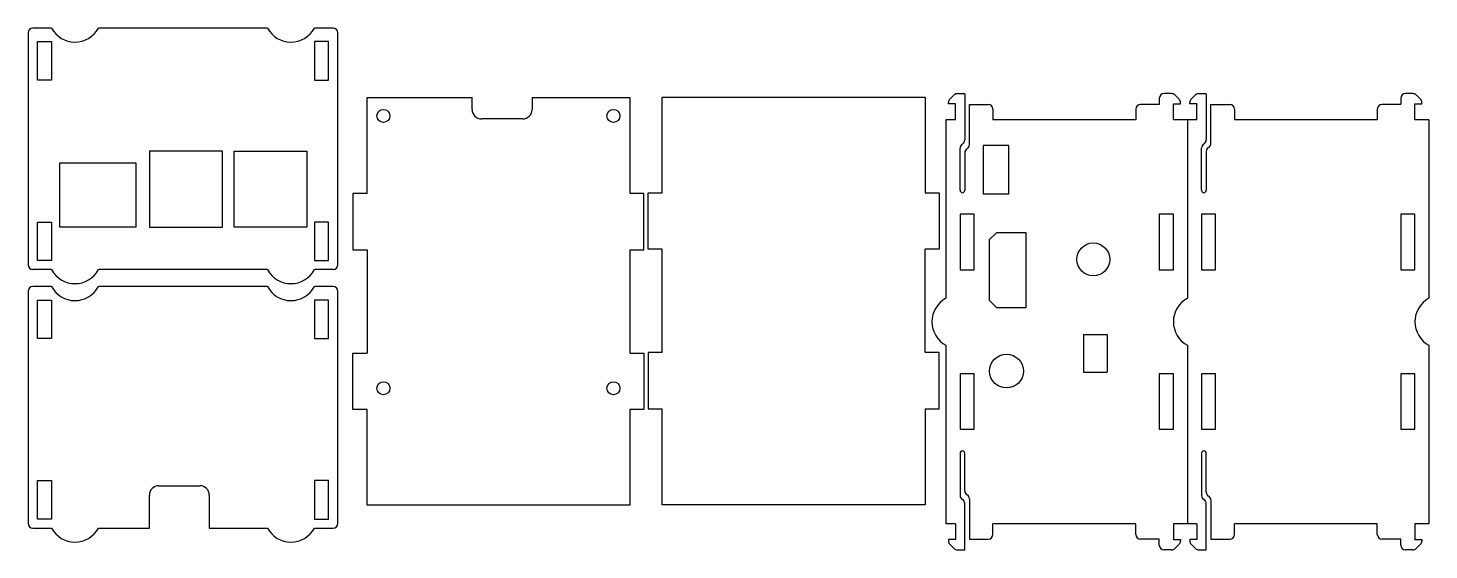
# Model space of a CAD drawing. Header units: millimetres. Extents: x -14 to 284, y 176 to 288.
import ezdxf

# ---------------------------------------------------------------- set-up
doc = ezdxf.new("R2010")
doc.units = ezdxf.units.MM
doc.header["$MEASUREMENT"] = 0

msp = doc.modelspace()

# ---------------------------------------------------------------- linework, layer by layer
for p, q in [((-14.46, 286.53), (-14.46, 237.09)), ((-9.46, 287.53), (-13.46, 287.53)), ((36.54, 287.53), (0.54, 287.53)), ((50.54, 287.53), (46.54, 287.53)), ((51.54, 237.09), (51.54, 286.53)), ((57.75, 252.31), (57.75, 272.71)), ((57.75, 272.71), (80.14, 272.71)), ((80.14, 270.17), (80.14, 272.71)), ((92.91, 272.71), (113.75, 272.71)), ((92.91, 272.71), (92.91, 270.17)), ((113.75, 272.71), (113.75, 252.31)), ((120.63, 272.8), (176.63, 272.8)), ((120.63, 252.4), (120.63, 272.8)), ((176.63, 272.8), (176.63, 252.4)), ((181.58, 271.36), (181.58, 271.65)), ((181.88, 272.35), (182.79, 273.27)), ((183.5, 273.56), (185.08, 273.56)), ((185.08, 273.46), (185.08, 263.69)), ((226.52, 272.56), (226.52, 271.36)), ((229.11, 273.56), (227.52, 273.56)), ((230.73, 272.35), (229.82, 273.27)), ((231.02, 271.36), (231.02, 271.65)), ((233.02, 271.36), (233.02, 271.65)), ((233.32, 272.35), (234.23, 273.27)), ((234.94, 273.56), (236.52, 273.56)), ((236.52, 273.46), (236.52, 263.69)), ((277.96, 272.56), (277.96, 271.36)), ((280.55, 273.56), (278.96, 273.56)), ((282.17, 272.35), (281.26, 273.27)), ((282.46, 271.36), (282.46, 271.65)), ((183.08, 271.36), (181.58, 271.36)), ((183.08, 267.96), (183.08, 271.26)), ((186.08, 271.26), (190.08, 271.26)), ((186.08, 262.69), (186.08, 271.26)), ((191.08, 270.26), (191.08, 267.96)), ((221.52, 270.26), (221.52, 267.96)), ((226.52, 271.26), (222.52, 271.26)), ((229.52, 271.36), (231.02, 271.36)), ((229.52, 267.96), (229.52, 271.26)), ((234.52, 271.36), (233.02, 271.36)), ((234.52, 267.96), (234.52, 271.26)), ((237.52, 271.26), (241.52, 271.26)), ((237.52, 262.96), (237.52, 271.26)), ((242.52, 270.26), (242.52, 267.96)), ((272.96, 270.26), (272.96, 267.96)), ((277.96, 271.26), (273.96, 271.26)), ((280.96, 271.36), (282.46, 271.36)), ((280.96, 267.96), (280.96, 271.26)), ((90.91, 268.17), (82.14, 268.17)), ((183.08, 267.96), (181.08, 267.96)), ((181.08, 267.96), (181.08, 229.96)), ((221.53, 267.96), (191.08, 267.96)), ((232.52, 267.96), (229.52, 267.96)), ((232.52, 267.96), (232.52, 229.96)), ((234.52, 267.96), (232.52, 267.96)), ((272.96, 267.96), (242.52, 267.96)), ((283.96, 267.96), (280.96, 267.96)), ((283.96, 267.96), (283.96, 229.96)), ((26.94, 261.29), (11.44, 261.29)), ((11.44, 261.29), (11.44, 245.09)), ((26.94, 245.09), (26.94, 261.29)), ((29.44, 245.09), (29.44, 261.29)), ((29.44, 261.29), (44.94, 261.29)), ((44.94, 261.29), (44.94, 245.09)), ((184.08, 252.96), (184.08, 261.96)), ((185.08, 260.96), (185.08, 252.96)), ((235.52, 252.96), (235.52, 261.96)), ((236.52, 261.23), (236.52, 252.96)), ((-7.66, 245.09), (-7.66, 258.79)), ((-7.66, 258.79), (8.54, 258.79)), ((8.54, 258.79), (8.54, 245.09)), ((57.75, 252.31), (54.75, 252.31)), ((54.75, 252.31), (54.75, 240.31)), ((116.75, 252.31), (113.75, 252.31)), ((116.75, 240.31), (116.75, 252.31)), ((117.63, 240.4), (117.63, 252.4)), ((117.63, 252.4), (120.63, 252.4)), ((176.63, 252.4), (179.63, 252.4)), ((179.63, 252.4), (179.63, 240.4)), ((8.54, 245.09), (-7.66, 245.09)), ((11.44, 245.09), (26.94, 245.09)), ((44.94, 245.09), (29.44, 245.09)), ((190.38, 242.46), (191.88, 243.96)), ((190.38, 229.46), (190.38, 242.46)), ((191.88, 243.96), (198.08, 243.96)), ((198.08, 243.96), (198.08, 227.96)), ((54.75, 240.31), (57.75, 240.31)), ((57.75, 240.31), (57.75, 218.31)), ((113.75, 240.31), (116.75, 240.31)), ((113.75, 240.31), (113.75, 218.31)), ((120.63, 240.4), (117.63, 240.4)), ((120.63, 218.4), (120.63, 240.4)), ((179.63, 240.4), (176.63, 240.4)), ((176.63, 218.4), (176.63, 240.4)), ((-9.46, 236.09), (-13.46, 236.09)), ((36.54, 236.09), (0.54, 236.09)), ((50.54, 236.09), (46.54, 236.09)), ((-14.46, 231.47), (-14.46, 182.03)), ((-9.46, 232.47), (-13.46, 232.47)), ((36.54, 232.47), (0.54, 232.47)), ((50.54, 232.47), (46.54, 232.47)), ((51.54, 182.03), (51.54, 231.47)), ((191.88, 227.96), (190.38, 229.46)), ((198.08, 227.96), (191.88, 227.96)), ((54.75, 206.31), (54.75, 218.31)), ((54.75, 218.31), (57.75, 218.31)), ((113.75, 218.31), (116.75, 218.31)), ((116.75, 218.31), (116.75, 206.31)), ((120.63, 218.4), (117.63, 218.4)), ((117.63, 218.4), (117.63, 206.4)), ((179.63, 218.4), (176.63, 218.4)), ((179.63, 206.4), (179.63, 218.4)), ((181.08, 219.96), (181.08, 181.96)), ((232.52, 219.96), (232.52, 181.96)), ((283.96, 219.96), (283.96, 181.96)), ((57.75, 206.31), (54.75, 206.31)), ((57.75, 185.91), (57.75, 206.31)), ((116.75, 206.31), (113.75, 206.31)), ((113.75, 206.31), (113.75, 185.91)), ((117.63, 206.4), (120.63, 206.4)), ((120.63, 186), (120.63, 206.4)), ((176.63, 206.4), (179.63, 206.4)), ((176.63, 206.4), (176.63, 186)), ((184.08, 196.96), (184.08, 187.96)), ((185.08, 188.96), (185.08, 196.96)), ((235.52, 196.96), (235.52, 187.96)), ((236.52, 188.69), (236.52, 196.96)), ((11.39, 181.03), (11.39, 188.03)), ((13.39, 190.03), (22.15, 190.03)), ((24.15, 188.03), (24.15, 181.03)), ((113.75, 185.91), (57.75, 185.91)), ((176.63, 186), (120.63, 186)), ((185.08, 176.46), (185.08, 186.23)), ((186.08, 187.23), (186.08, 178.66)), ((236.52, 176.46), (236.52, 186.23)), ((237.52, 186.96), (237.52, 178.66)), ((-13.46, 181.03), (-9.46, 181.03)), ((0.54, 181.03), (11.39, 181.03)), ((24.15, 181.03), (36.54, 181.03)), ((46.54, 181.03), (50.54, 181.03)), ((183.08, 181.96), (181.08, 181.96)), ((183.08, 181.96), (183.08, 178.66)), ((221.52, 181.96), (191.08, 181.96)), ((191.08, 179.66), (191.08, 181.96)), ((221.52, 179.66), (221.52, 181.96)), ((229.52, 181.96), (229.52, 178.66)), ((232.52, 181.96), (229.52, 181.96)), ((234.52, 181.96), (232.52, 181.96)), ((234.52, 181.96), (234.52, 178.66)), ((242.52, 179.66), (242.52, 181.96)), ((272.96, 181.96), (242.52, 181.96)), ((272.96, 179.66), (272.96, 181.96)), ((283.96, 181.96), (280.96, 181.96)), ((280.96, 181.96), (280.96, 178.66)), ((181.58, 178.56), (181.58, 178.27)), ((183.08, 178.56), (181.58, 178.56)), ((181.88, 177.57), (182.79, 176.65)), ((183.5, 176.36), (185.08, 176.36)), ((186.08, 178.66), (190.08, 178.66)), ((226.52, 178.66), (222.52, 178.66)), ((226.52, 177.36), (226.52, 178.56)), ((229.11, 176.36), (227.52, 176.36)), ((229.52, 178.56), (231.02, 178.56)), ((230.73, 177.57), (229.82, 176.65)), ((231.02, 178.56), (231.02, 178.27)), ((234.52, 178.56), (233.02, 178.56)), ((233.02, 178.56), (233.02, 178.27)), ((233.32, 177.57), (234.23, 176.65)), ((234.94, 176.36), (236.52, 176.36)), ((237.52, 178.66), (241.52, 178.66)), ((277.96, 178.66), (273.96, 178.66)), ((277.96, 177.36), (277.96, 178.56)), ((280.55, 176.36), (278.96, 176.36)), ((280.96, 178.56), (282.46, 178.56)), ((282.17, 177.57), (281.26, 176.65)), ((282.46, 178.56), (282.46, 178.27))]:
    msp.add_line(p, q)
at = {"linetype": 'ByBlock'}
for p, q in [((210.38, 222.25), (210.38, 214.25)), ((210.38, 222.25), (215.38, 222.25)), ((215.38, 222.25), (215.38, 214.25)), ((210.38, 214.25), (215.38, 214.25))]:
    msp.add_line(p, q, dxfattribs=at)
for points in [[(-9.46, 276.43), (-12.46, 276.43), (-12.46, 284.63), (-9.46, 284.63), (-9.46, 276.43)], [(46.54, 276.43), (49.54, 276.43), (49.54, 284.63), (46.54, 284.63), (46.54, 276.43)], [(185.08, 273.46), (185.08, 273.56)], [(236.52, 273.46), (236.52, 273.56)], [(183.08, 271.26), (183.08, 271.36)], [(226.52, 271.36), (226.52, 271.26)], [(229.52, 271.26), (229.52, 271.36)], [(234.52, 271.36), (234.52, 271.26)], [(277.96, 271.26), (277.96, 271.36)], [(280.96, 271.26), (280.96, 271.36)], [(189.01, 262.53), (189.01, 252.19), (194.45, 252.19), (194.45, 262.53), (189.01, 262.53)], [(184.08, 247.86), (184.08, 236.06), (187.08, 236.06), (187.08, 247.86), (184.08, 247.86)], [(226.52, 247.86), (226.52, 236.06), (229.52, 236.06), (229.52, 247.86), (226.52, 247.86)], [(235.52, 247.86), (235.52, 236.06), (238.52, 236.06), (238.52, 247.86), (235.52, 247.86)], [(277.96, 247.86), (277.96, 236.06), (280.96, 236.06), (280.96, 247.86), (277.96, 247.86)], [(-9.46, 237.99), (-12.46, 237.99), (-12.46, 246.19), (-9.46, 246.19), (-9.46, 237.99)], [(46.54, 237.99), (49.54, 237.99), (49.54, 246.19), (46.54, 246.19), (46.54, 237.99)], [(-9.46, 221.37), (-12.46, 221.37), (-12.46, 229.57), (-9.46, 229.57), (-9.46, 221.37)], [(46.54, 221.37), (49.54, 221.37), (49.54, 229.57), (46.54, 229.57), (46.54, 221.37)], [(184.08, 213.86), (184.08, 202.06), (187.08, 202.06), (187.08, 213.86), (184.08, 213.86)], [(226.52, 213.86), (226.52, 202.06), (229.52, 202.06), (229.52, 213.86), (226.52, 213.86)], [(235.52, 213.86), (235.52, 202.06), (238.52, 202.06), (238.52, 213.86), (235.52, 213.86)], [(277.96, 213.86), (277.96, 202.06), (280.96, 202.06), (280.96, 213.86), (277.96, 213.86)], [(-9.46, 182.93), (-12.46, 182.93), (-12.46, 191.13), (-9.46, 191.13), (-9.46, 182.93)], [(46.54, 182.93), (49.54, 182.93), (49.54, 191.13), (46.54, 191.13), (46.54, 182.93)], [(183.08, 178.56), (183.08, 178.66)], [(185.08, 176.36), (185.08, 176.46)], [(226.52, 178.56), (226.52, 178.66)], [(229.52, 178.56), (229.52, 178.66)], [(234.52, 178.56), (234.52, 178.66)], [(236.52, 176.36), (236.52, 176.46)], [(277.96, 178.56), (277.96, 178.66)], [(280.96, 178.56), (280.96, 178.66)]]:
    msp.add_lwpolyline(points)
for centre, radius in [((61.25, 268.81), 1.38), ((110.25, 268.81), 1.38), ((193.98, 214.46), 3.6), ((61.25, 210.81), 1.38), ((110.25, 210.81), 1.38)]:
    msp.add_circle(centre, radius)
msp.add_circle((212.46, 238.25), 3.5, dxfattribs=at)
for centre, radius, start, end in [((-13.46, 286.53), 1, 90, 180), ((-4.46, 290.19), 5.67, 208.0725, 331.9275), ((41.54, 290.19), 5.67, 208.0725, 331.9275), ((50.54, 286.53), 1, 0, 90), ((182.58, 271.65), 1, 135, 180), ((183.5, 272.56), 1, 90, 135), ((227.52, 272.56), 1, 90, 180), ((229.11, 272.56), 1, 45, 90), ((230.02, 271.65), 1, 0, 45), ((234.02, 271.65), 1, 135, 180), ((234.94, 272.56), 1, 90, 135), ((278.96, 272.56), 1, 90, 180), ((280.55, 272.56), 1, 45, 90), ((281.46, 271.65), 1, 0, 45), ((82.14, 270.17), 2, 180, 270), ((90.91, 270.17), 2, 270, 0), ((190.08, 270.26), 1, 0, 90), ((222.52, 270.26), 1, 90, 180), ((241.52, 270.26), 1, 0, 90), ((273.96, 270.26), 1, 90, 180), ((185.08, 261.96), 1, 120, 180), ((184.08, 263.69), 1, 300, 0), ((185.08, 262.69), 1, 300, 0), ((236.52, 261.96), 1, 120, 180), ((235.52, 263.69), 1, 300, 0), ((236.52, 262.96), 1, 300, 0), ((186.08, 260.96), 1, 120, 180), ((237.52, 261.23), 1, 120, 180), ((184.58, 252.96), 0.5, 180, 0), ((236.02, 252.96), 0.5, 180, 0), ((-13.46, 237.09), 1, 180, 270), ((-4.46, 238.75), 5.67, 208.0725, 331.9275), ((41.54, 238.75), 5.67, 208.0725, 331.9275), ((50.54, 237.09), 1, 270, 0), ((-13.46, 231.47), 1, 90, 180), ((-4.46, 235.14), 5.67, 208.0725, 331.9275), ((41.54, 235.14), 5.67, 208.0725, 331.9275), ((50.54, 231.47), 1, 0, 90), ((183.75, 224.96), 5.67, 118.0725, 241.9275), ((235.19, 224.96), 5.67, 118.0725, 241.9275), ((286.63, 224.96), 5.67, 118.0725, 241.9275), ((184.58, 196.96), 0.5, 0, 180), ((236.02, 196.96), 0.5, 0, 180), ((13.39, 188.03), 2, 90, 180), ((22.15, 188.03), 2, 0, 90), ((186.08, 188.96), 1, 180, 240), ((185.08, 187.23), 1, 0, 60), ((237.52, 188.69), 1, 180, 240), ((185.08, 187.96), 1, 180, 240), ((184.08, 186.23), 1, 0, 60), ((236.52, 187.96), 1, 180, 240), ((235.52, 186.23), 1, 0, 60), ((236.52, 186.96), 1, 0, 60), ((-13.46, 182.03), 1, 180, 270), ((-4.46, 183.7), 5.67, 208.0725, 331.9275), ((41.54, 183.7), 5.67, 208.0725, 331.9275), ((50.54, 182.03), 1, 270, 0), ((190.08, 179.66), 1, 270, 0), ((222.52, 179.66), 1, 180, 270), ((241.52, 179.66), 1, 270, 0), ((273.96, 179.66), 1, 180, 270), ((182.58, 178.27), 1, 180, 225), ((183.5, 177.36), 1, 225, 270), ((227.52, 177.36), 1, 180, 270), ((229.11, 177.36), 1, 270, 315), ((230.02, 178.27), 1, 315, 0), ((234.02, 178.27), 1, 180, 225), ((234.94, 177.36), 1, 225, 270), ((278.96, 177.36), 1, 180, 270), ((280.55, 177.36), 1, 270, 315), ((281.46, 178.27), 1, 315, 0)]:
    msp.add_arc(centre, radius, start, end)

doc.saveas('drawing.dxf')
